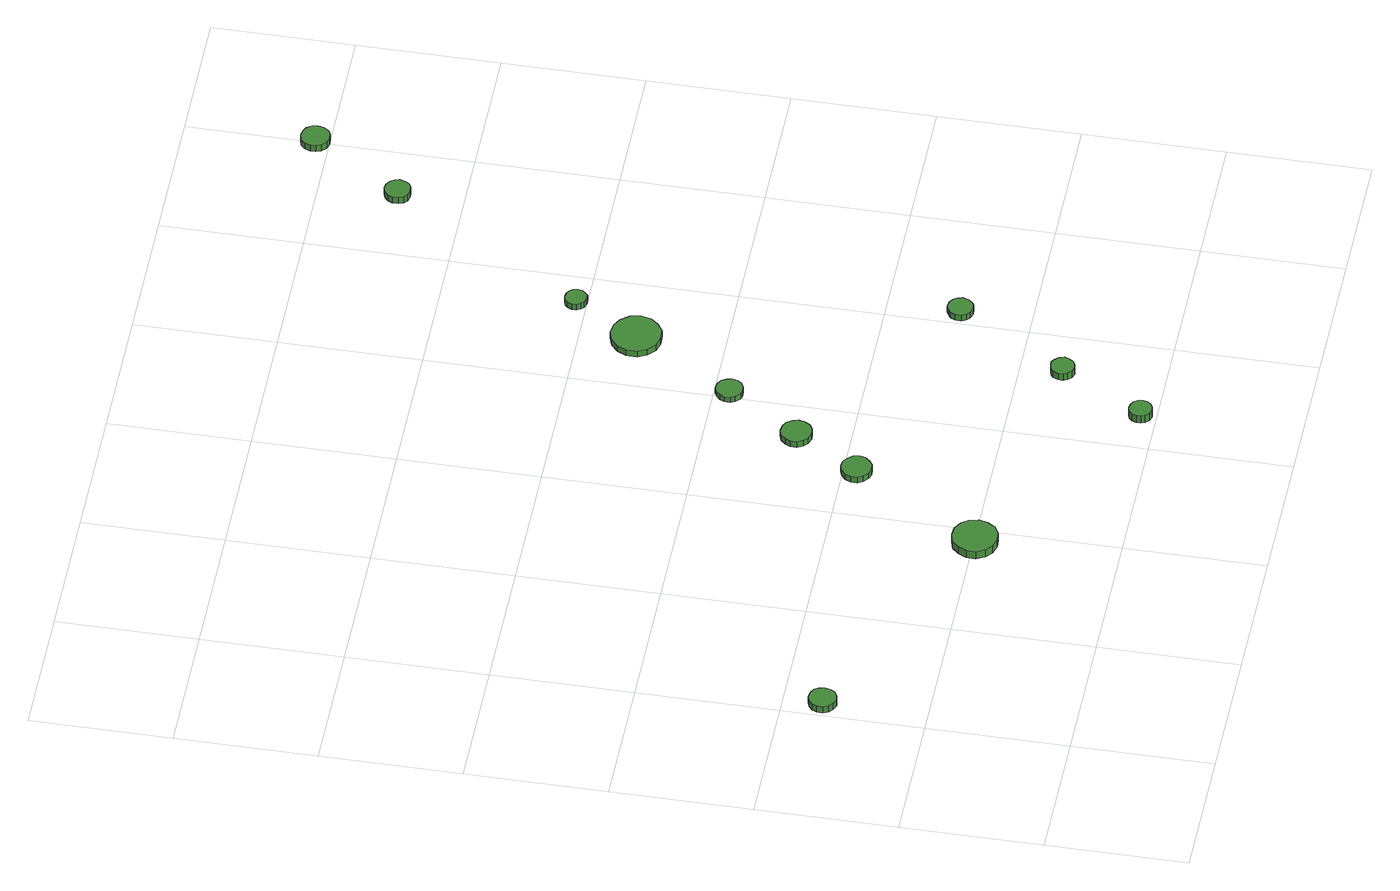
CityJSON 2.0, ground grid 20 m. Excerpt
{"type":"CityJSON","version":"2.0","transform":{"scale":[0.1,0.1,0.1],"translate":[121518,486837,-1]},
"CityObjects":{
"tree1":{"type":"SolitaryVegetationObject","attributes":{"function":"something"},"geometry":[{"type":"MultiSurface","lod":"1","boundaries":[[[0,1,2,3,4,5,6,7,8,9,10,11,12,13,14]],[[15,16,17,18,19,20,21,22,23,24,25,26,27,28,29]],[[0,29,28,1]],[[1,28,27,2]],[[2,27,26,3]],[[3,26,25,4]],[[4,25,24,5]],[[5,24,23,6]],[[6,23,22,7]],[[7,22,21,8]],[[8,21,20,9]],[[9,20,19,10]],[[10,19,18,11]],[[11,18,17,12]],[[12,17,16,13]],[[13,16,15,14]],[[14,15,29,0]]]}]},
"tree2":{"type":"SolitaryVegetationObject","attributes":{"function":"something"},"geometry":[{"type":"MultiSurface","lod":"1","boundaries":[[[30,31,32,33,34,35,36,37,38,39,40,41,42,43,44]],[[45,46,47,48,49,50,51,52,53,54,55,56,57,58,59]],[[30,59,58,31]],[[31,58,57,32]],[[32,57,56,33]],[[33,56,55,34]],[[34,55,54,35]],[[35,54,53,36]],[[36,53,52,37]],[[37,52,51,38]],[[38,51,50,39]],[[39,50,49,40]],[[40,49,48,41]],[[41,48,47,42]],[[42,47,46,43]],[[43,46,45,44]],[[44,45,59,30]]]}]},
"tree3":{"type":"SolitaryVegetationObject","attributes":{"function":"something"},"geometry":[{"type":"MultiSurface","lod":"1","boundaries":[[[60,61,62,63,64,65,66,67,68,69,70,71,72,73,74]],[[75,76,77,78,79,80,81,82,83,84,85,86,87,88,89]],[[60,89,88,61]],[[61,88,87,62]],[[62,87,86,63]],[[63,86,85,64]],[[64,85,84,65]],[[65,84,83,66]],[[66,83,82,67]],[[67,82,81,68]],[[68,81,80,69]],[[69,80,79,70]],[[70,79,78,71]],[[71,78,77,72]],[[72,77,76,73]],[[73,76,75,74]],[[74,75,89,60]]]}]},
"tree4":{"type":"SolitaryVegetationObject","attributes":{"function":"something"},"geometry":[{"type":"MultiSurface","lod":"1","boundaries":[[[90,91,92,93,94,95,96,97,98,99,100,101,102,103,104]],[[105,106,107,108,109,110,111,112,113,114,115,116,117,118,119]],[[90,119,118,91]],[[91,118,117,92]],[[92,117,116,93]],[[93,116,115,94]],[[94,115,114,95]],[[95,114,113,96]],[[96,113,112,97]],[[97,112,111,98]],[[98,111,110,99]],[[99,110,109,100]],[[100,109,108,101]],[[101,108,107,102]],[[102,107,106,103]],[[103,106,105,104]],[[104,105,119,90]]]}]},
"tree5":{"type":"SolitaryVegetationObject","attributes":{"function":"something"},"geometry":[{"type":"MultiSurface","lod":"1","boundaries":[[[120,121,122,123,124,125,126,127,128,129,130,131,132,133,134]],[[135,136,137,138,139,140,141,142,143,144,145,146,147,148,149]],[[120,149,148,121]],[[121,148,147,122]],[[122,147,146,123]],[[123,146,145,124]],[[124,145,144,125]],[[125,144,143,126]],[[126,143,142,127]],[[127,142,141,128]],[[128,141,140,129]],[[129,140,139,130]],[[130,139,138,131]],[[131,138,137,132]],[[132,137,136,133]],[[133,136,135,134]],[[134,135,149,120]]]}]},
"tree6":{"type":"SolitaryVegetationObject","attributes":{"function":"something"},"geometry":[{"type":"MultiSurface","lod":"1","boundaries":[[[150,151,152,153,154,155,156,157,158,159,160,161,162,163,164]],[[165,166,167,168,169,170,171,172,173,174,175,176,177,178,179]],[[150,179,178,151]],[[151,178,177,152]],[[152,177,176,153]],[[153,176,175,154]],[[154,175,174,155]],[[155,174,173,156]],[[156,173,172,157]],[[157,172,171,158]],[[158,171,170,159]],[[159,170,169,160]],[[160,169,168,161]],[[161,168,167,162]],[[162,167,166,163]],[[163,166,165,164]],[[164,165,179,150]]]}]},
"tree7":{"type":"SolitaryVegetationObject","attributes":{"function":"something"},"geometry":[{"type":"MultiSurface","lod":"1","boundaries":[[[180,181,182,183,184,185,186,187,188,189,190,191,192,193,194]],[[195,196,197,198,199,200,201,202,203,204,205,206,207,208,209]],[[180,209,208,181]],[[181,208,207,182]],[[182,207,206,183]],[[183,206,205,184]],[[184,205,204,185]],[[185,204,203,186]],[[186,203,202,187]],[[187,202,201,188]],[[188,201,200,189]],[[189,200,199,190]],[[190,199,198,191]],[[191,198,197,192]],[[192,197,196,193]],[[193,196,195,194]],[[194,195,209,180]]]}]},
"tree8":{"type":"SolitaryVegetationObject","attributes":{"function":"something"},"geometry":[{"type":"MultiSurface","lod":"1","boundaries":[[[210,211,212,213,214,215,216,217,218,219,220,221,222,223,224]],[[225,226,227,228,229,230,231,232,233,234,235,236,237,238,239]],[[210,239,238,211]],[[211,238,237,212]],[[212,237,236,213]],[[213,236,235,214]],[[214,235,234,215]],[[215,234,233,216]],[[216,233,232,217]],[[217,232,231,218]],[[218,231,230,219]],[[219,230,229,220]],[[220,229,228,221]],[[221,228,227,222]],[[222,227,226,223]],[[223,226,225,224]],[[224,225,239,210]]]}]},
"tree9":{"type":"SolitaryVegetationObject","attributes":{"function":"something"},"geometry":[{"type":"MultiSurface","lod":"1","boundaries":[[[240,241,242,243,244,245,246,247,248,249,250,251,252,253,254]],[[255,256,257,258,259,260,261,262,263,264,265,266,267,268,269]],[[240,269,268,241]],[[241,268,267,242]],[[242,267,266,243]],[[243,266,265,244]],[[244,265,264,245]],[[245,264,263,246]],[[246,263,262,247]],[[247,262,261,248]],[[248,261,260,249]],[[249,260,259,250]],[[250,259,258,251]],[[251,258,257,252]],[[252,257,256,253]],[[253,256,255,254]],[[254,255,269,240]]]}]},
"tree10":{"type":"SolitaryVegetationObject","attributes":{"function":"something"},"geometry":[{"type":"MultiSurface","lod":"1","boundaries":[[[270,271,272,273,274,275,276,277,278,279,280,281,282,283,284]],[[285,286,287,288,289,290,291,292,293,294,295,296,297,298,299]],[[270,299,298,271]],[[271,298,297,272]],[[272,297,296,273]],[[273,296,295,274]],[[274,295,294,275]],[[275,294,293,276]],[[276,293,292,277]],[[277,292,291,278]],[[278,291,290,279]],[[279,290,289,280]],[[280,289,288,281]],[[281,288,287,282]],[[282,287,286,283]],[[283,286,285,284]],[[284,285,299,270]]]}]},
"tree11":{"type":"SolitaryVegetationObject","attributes":{"function":"something"},"geometry":[{"type":"MultiSurface","lod":"1","boundaries":[[[300,301,302,303,304,305,306,307,308,309,310,311,312,313,314]],[[315,316,317,318,319,320,321,322,323,324,325,326,327,328,329]],[[300,329,328,301]],[[301,328,327,302]],[[302,327,326,303]],[[303,326,325,304]],[[304,325,324,305]],[[305,324,323,306]],[[306,323,322,307]],[[307,322,321,308]],[[308,321,320,309]],[[309,320,319,310]],[[310,319,318,311]],[[311,318,317,312]],[[312,317,316,313]],[[313,316,315,314]],[[314,315,329,300]]]}]},
"tree12":{"type":"SolitaryVegetationObject","attributes":{"function":"something"},"geometry":[{"type":"MultiSurface","lod":"1","boundaries":[[[330,331,332,333,334,335,336,337,338,339,340,341,342,343,344]],[[345,346,347,348,349,350,351,352,353,354,355,356,357,358,359]],[[330,359,358,331]],[[331,358,357,332]],[[332,357,356,333]],[[333,356,355,334]],[[334,355,354,335]],[[335,354,353,336]],[[336,353,352,337]],[[337,352,351,338]],[[338,351,350,339]],[[339,350,349,340]],[[340,349,348,341]],[[341,348,347,342]],[[342,347,346,343]],[[343,346,345,344]],[[344,345,359,330]]]}]}
},
"vertices":[
[44,346,18],[42,354,18],[38,360,18],[31,364,18],[23,365,18],[15,362,18],[9,357,18],[6,350,18],[6,342,18],[9,334,18],[15,329,18],[23,326,18],[31,327,18],[38,331,18],[42,338,18],[42,338,7],[38,331,7],[31,327,7],[23,326,7],[15,329,7],[9,334,7],[6,342,7],[6,350,7],[9,357,7],[15,362,7],[23,365,7],[31,364,7],[38,360,7],[42,354,7],[44,346,7],
[406,199,21],[403,212,21],[396,222,21],[384,229,21],[371,230,21],[358,226,21],[349,217,21],[343,205,21],[343,192,21],[349,180,21],[358,171,21],[371,167,21],[384,168,21],[396,175,21],[403,186,21],[403,186,8],[396,175,8],[384,168,8],[371,167,8],[358,171,8],[349,180,8],[343,192,8],[343,205,8],[349,217,8],[358,226,8],[371,230,8],[384,229,8],[396,222,8],[403,212,8],[406,199,8],
[507,381,17],[505,390,17],[499,397,17],[492,402,17],[483,403,17],[475,400,17],[468,394,17],[464,386,17],[464,377,17],[468,369,17],[475,363,17],[483,360,17],[492,361,17],[499,366,17],[505,373,17],[505,373,7],[499,366,7],[492,361,7],[483,360,7],[475,363,7],[468,369,7],[464,377,7],[464,386,7],[468,394,7],[475,400,7],[483,403,7],[492,402,7],[499,397,7],[505,390,7],[507,381,7],
[677,22,23],[676,28,23],[672,34,23],[666,37,23],[660,38,23],[653,36,23],[648,31,23],[646,25,23],[646,19,23],[648,13,23],[653,8,23],[660,6,23],[666,7,23],[672,10,23],[676,16,23],[676,16,10],[672,10,10],[666,7,10],[660,6,10],[653,8,10],[648,13,10],[646,19,10],[646,25,10],[648,31,10],[653,36,10],[660,38,10],[666,37,10],[672,34,10],[676,28,10],[677,22,10],
[562,475,17],[560,483,17],[555,491,17],[547,495,17],[538,496,17],[529,493,17],[523,487,17],[519,479,17],[519,470,17],[523,462,17],[529,456,17],[538,453,17],[547,454,17],[555,458,17],[560,466,17],[560,466,7],[555,458,7],[547,454,7],[538,453,7],[529,456,7],[523,462,7],[519,470,7],[519,479,7],[523,487,7],[529,493,7],[538,496,7],[547,495,7],[555,491,7],[560,483,7],[562,475,7],
[747,142,19],[745,149,19],[741,154,19],[735,158,19],[728,158,19],[722,156,19],[717,152,19],[714,145,19],[714,138,19],[717,132,19],[722,127,19],[728,125,19],[735,126,19],[741,129,19],[745,135,19],[745,135,7],[741,129,7],[735,126,7],[728,125,7],[722,127,7],[717,132,7],[714,138,7],[714,145,7],[717,152,7],[722,156,7],[728,158,7],[735,158,7],[741,154,7],[745,149,7],[747,142,7],
[628,579,16],[626,586,16],[622,593,16],[615,597,16],[607,598,16],[600,595,16],[594,590,16],[591,583,16],[591,575,16],[594,568,16],[600,562,16],[607,560,16],[615,561,16],[622,565,16],[626,571,16],[626,571,7],[622,565,7],[615,561,7],[607,560,7],[600,562,7],[594,568,7],[591,575,7],[591,583,7],[594,590,7],[600,595,7],[607,598,7],[615,597,7],[622,593,7],[626,586,7],[628,579,7],
[729,723,16],[726,737,16],[717,749,16],[705,756,16],[690,758,16],[676,753,16],[665,743,16],[659,730,16],[659,715,16],[665,702,16],[676,692,16],[690,688,16],[705,689,16],[717,697,16],[726,708,16],[726,708,6],[717,697,6],[705,689,6],[690,688,6],[676,692,6],[665,702,6],[659,715,6],[659,730,6],[665,743,6],[676,753,6],[690,758,6],[705,756,6],[717,749,6],[726,737,6],[729,723,6],
[841,299,17],[839,306,17],[835,312,17],[829,316,17],[821,317,17],[814,314,17],[809,310,17],[806,303,17],[806,295,17],[809,289,17],[814,284,17],[821,281,17],[829,282,17],[835,286,17],[839,292,17],[839,292,7],[835,286,7],[829,282,7],[821,281,7],[814,284,7],[809,289,7],[806,295,7],[806,303,7],[809,310,7],[814,314,7],[821,317,7],[829,316,7],[835,312,7],[839,306,7],[841,299,7],
[766,816,16],[765,822,16],[761,827,16],[756,830,16],[749,831,16],[743,829,16],[739,825,16],[736,819,16],[736,813,16],[739,807,16],[743,803,16],[749,801,16],[756,801,16],[761,805,16],[765,810,16],[765,810,6],[761,805,6],[756,801,6],[749,801,6],[743,803,6],[739,807,6],[736,813,6],[736,819,6],[739,825,6],[743,829,6],[749,831,6],[756,830,6],[761,827,6],[765,822,6],[766,816,6],
[937,1092,17],[935,1099,17],[931,1105,17],[924,1109,17],[917,1110,17],[909,1107,17],[904,1102,17],[901,1096,17],[901,1088,17],[904,1081,17],[909,1076,17],[917,1074,17],[924,1075,17],[931,1078,17],[935,1084,17],[935,1084,6],[931,1078,6],[924,1075,6],[917,1074,6],[909,1076,6],[904,1081,6],[901,1088,6],[901,1096,6],[904,1102,6],[909,1107,6],[917,1110,6],[924,1109,6],[931,1105,6],[935,1099,6],[937,1092,6],
[1022,1220,17],[1021,1228,17],[1016,1235,17],[1009,1239,17],[1000,1240,17],[992,1238,17],[986,1232,17],[983,1224,17],[983,1216,17],[986,1209,17],[992,1203,17],[1000,1200,17],[1009,1201,17],[1016,1205,17],[1021,1212,17],[1021,1212,6],[1016,1205,6],[1009,1201,6],[1000,1200,6],[992,1203,6],[986,1209,6],[983,1216,6],[983,1224,6],[986,1232,6],[992,1238,6],[1000,1240,6],[1009,1239,6],[1016,1235,6],[1021,1228,6],[1022,1220,6]
]}
